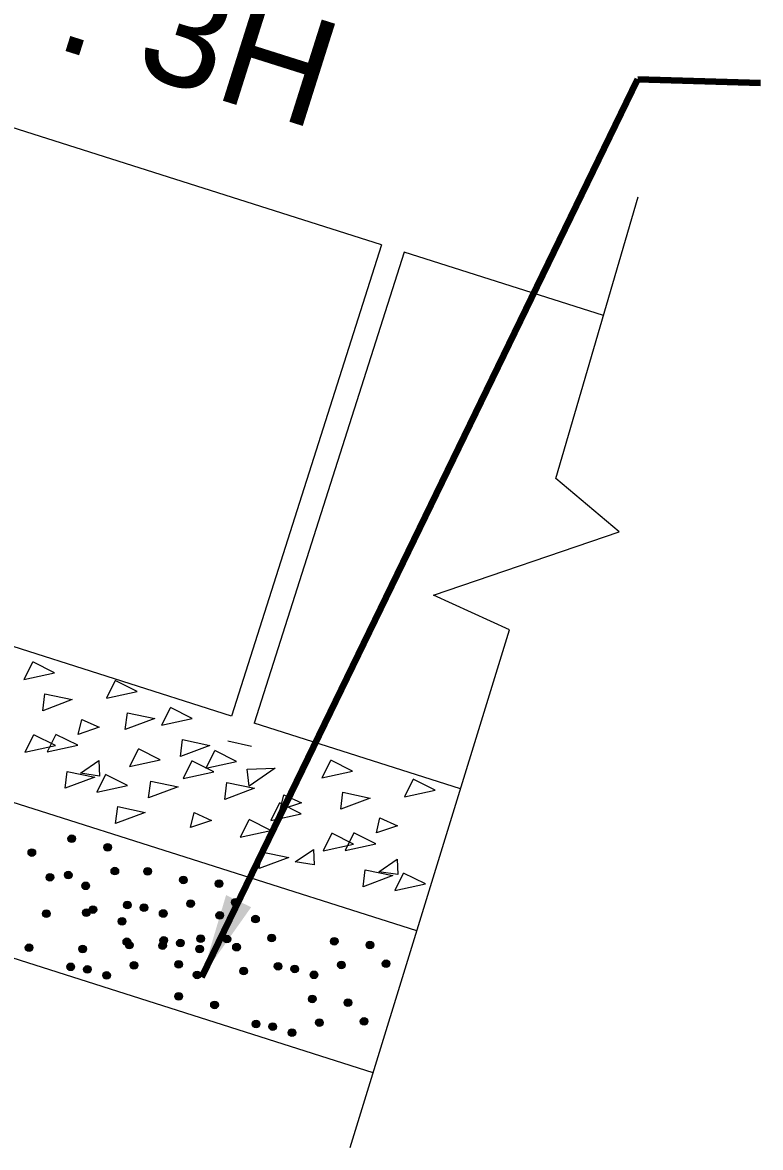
# Model space of a CAD drawing. Header units: inches. Extents: x 15 to 141071, y -30183 to 14738.
# Drawn here: x 140911.55 to 140917.65, y -18888.17 to -18878.85 of the extents above; entities that cross this region are included whole.
import ezdxf

# ---------------------------------------------------------------- set-up
doc = ezdxf.new("R2010")
doc.units = ezdxf.units.IN
doc.header["$MEASUREMENT"] = 0
doc.layers.add('LINE', color=7, linetype='Continuous')
doc.styles.get("Standard").update_dxf_attribs({"font": 'arial.ttf'})
doc.dimstyles.get("Standard").update_dxf_attribs({"dimtxt": 0.18, "dimasz": 0.18, "dimexe": 0.18, "dimexo": 0.0625, "dimgap": 0.09, "dimtad": 0, "dimtih": 1, "dimtoh": 1, "dimdec": 4, "dimzin": 0, "dimdsep": 46, "dimtxsty": 'Standard', "dimcen": 0.09, "dimadec": 0, "dimazin": 0, "dimtfac": 1, "dimtdec": 4, "dimtofl": 0, "dimtmove": 0, "dimatfit": 3, "dimfxl": 1, "dimtolj": 1, "dimtzin": 0, "dimarcsym": 0})

msp = doc.modelspace()

# ---------------------------------------------------------------- hatches: boundary and pattern name
at = {"layer": 'LINE', "lineweight": 20, "ltscale": 0.5}
for points in [[(140911.982915, -18885.621447, -1), (140911.92336, -18885.600172, -1)], [(140911.982915, -18885.621447, -1), (140911.92336, -18885.600172, -1)], [(140912.279627, -18885.692331, -1), (140912.220072, -18885.671055, -1)], [(140912.279627, -18885.692331, -1), (140912.220072, -18885.671055, -1)], [(140911.653947, -18885.722386, -1), (140911.590872, -18885.72697, -1)], [(140911.653947, -18885.722386, -1), (140911.590872, -18885.72697, -1)], [(140911.801322, -18885.940013, -1), (140911.741768, -18885.918738, -1)], [(140911.801322, -18885.940013, -1), (140911.741768, -18885.918738, -1)], [(140911.953467, -18885.921758, -1), (140911.893912, -18885.900482, -1)], [(140911.953467, -18885.921758, -1), (140911.893912, -18885.900482, -1)], [(140912.339014, -18885.888535, -1), (140912.279459, -18885.867259, -1)], [(140912.339014, -18885.888535, -1), (140912.279459, -18885.867259, -1)], [(140912.609836, -18885.890524, -1), (140912.550281, -18885.869248, -1)], [(140912.609836, -18885.890524, -1), (140912.550281, -18885.869248, -1)], [(140912.906548, -18885.961407, -1), (140912.846994, -18885.940131, -1)], [(140912.906548, -18885.961407, -1), (140912.846994, -18885.940131, -1)], [(140912.098035, -18886.010897, -1), (140912.03848, -18885.989621, -1)], [(140912.098035, -18886.010897, -1), (140912.03848, -18885.989621, -1)], [(140913.203982, -18885.979732, -1), (140913.140907, -18885.984316, -1)], [(140913.203982, -18885.979732, -1), (140913.140907, -18885.984316, -1)], [(140912.965935, -18886.157611, -1), (140912.90638, -18886.136335, -1)], [(140912.965935, -18886.157611, -1), (140912.90638, -18886.136335, -1)], [(140913.337537, -18886.13525, -1), (140913.274463, -18886.139834, -1)], [(140913.337537, -18886.13525, -1), (140913.274463, -18886.139834, -1)], [(140911.771874, -18886.240324, -1), (140911.712319, -18886.219048, -1)], [(140911.771874, -18886.240324, -1), (140911.712319, -18886.219048, -1)], [(140912.102513, -18886.233979, -1), (140912.042958, -18886.212703, -1)], [(140912.102513, -18886.233979, -1), (140912.042958, -18886.212703, -1)], [(140912.157421, -18886.207101, -1), (140912.097867, -18886.185825, -1)], [(140912.157421, -18886.207101, -1), (140912.097867, -18886.185825, -1)], [(140912.442535, -18886.169085, -1), (140912.38298, -18886.147809, -1)], [(140912.442535, -18886.169085, -1), (140912.38298, -18886.147809, -1)], [(140912.580388, -18886.190834, -1), (140912.520833, -18886.169558, -1)], [(140912.580388, -18886.190834, -1), (140912.520833, -18886.169558, -1)], [(140912.739248, -18886.239968, -1), (140912.679693, -18886.218692, -1)], [(140912.739248, -18886.239968, -1), (140912.679693, -18886.218692, -1)], [(140912.399225, -18886.304862, -1), (140912.339671, -18886.283586, -1)], [(140912.399225, -18886.304862, -1), (140912.339671, -18886.283586, -1)], [(140913.207739, -18886.255372, -1), (140913.148185, -18886.234096, -1)], [(140913.207739, -18886.255372, -1), (140913.148185, -18886.234096, -1)], [(140913.505173, -18886.273697, -1), (140913.442098, -18886.278281, -1)], [(140913.505173, -18886.273697, -1), (140913.442098, -18886.278281, -1)], [(140911.629827, -18886.523225, -1), (140911.570272, -18886.501949, -1)], [(140911.629827, -18886.523225, -1), (140911.570272, -18886.501949, -1)], [(140912.438341, -18886.473735, -1), (140912.378786, -18886.452459, -1)], [(140912.438341, -18886.473735, -1), (140912.378786, -18886.452459, -1)], [(140912.458612, -18886.501066, -1), (140912.399057, -18886.47979, -1)], [(140912.458612, -18886.501066, -1), (140912.399057, -18886.47979, -1)], [(140912.735774, -18886.49206, -1), (140912.672699, -18886.496644, -1)], [(140912.735774, -18886.49206, -1), (140912.672699, -18886.496644, -1)], [(140912.743726, -18886.46305, -1), (140912.684171, -18886.441774, -1)], [(140912.743726, -18886.46305, -1), (140912.684171, -18886.441774, -1)], [(140912.881579, -18886.484799, -1), (140912.822024, -18886.463523, -1)], [(140912.881579, -18886.484799, -1), (140912.822024, -18886.463523, -1)], [(140913.049534, -18886.447803, -1), (140912.989979, -18886.426527, -1)], [(140913.049534, -18886.447803, -1), (140912.989979, -18886.426527, -1)], [(140913.267126, -18886.451576, -1), (140913.207571, -18886.430301, -1)], [(140913.267126, -18886.451576, -1), (140913.207571, -18886.430301, -1)], [(140913.346246, -18886.518686, -1), (140913.286692, -18886.497411, -1)], [(140913.346246, -18886.518686, -1), (140913.286692, -18886.497411, -1)], [(140913.638728, -18886.429215, -1), (140913.575653, -18886.433799, -1)], [(140913.638728, -18886.429215, -1), (140913.575653, -18886.433799, -1)], [(140914.15476, -18886.469197, -1), (140914.095206, -18886.447921, -1)], [(140914.15476, -18886.469197, -1), (140914.095206, -18886.447921, -1)], [(140914.452194, -18886.487522, -1), (140914.389119, -18886.492105, -1)], [(140914.452194, -18886.487522, -1), (140914.389119, -18886.492105, -1)], [(140912.073065, -18886.534289, -1), (140912.01351, -18886.513013, -1)], [(140912.073065, -18886.534289, -1), (140912.01351, -18886.513013, -1)], [(140913.040438, -18886.533933, -1), (140912.980884, -18886.512657, -1)], [(140913.040438, -18886.533933, -1), (140912.980884, -18886.512657, -1)], [(140911.974327, -18886.681412, -1), (140911.914773, -18886.660137, -1)], [(140911.974327, -18886.681412, -1), (140911.914773, -18886.660137, -1)], [(140912.11218, -18886.703162, -1), (140912.052625, -18886.681886, -1)], [(140912.11218, -18886.703162, -1), (140912.052625, -18886.681886, -1)], [(140912.497727, -18886.669939, -1), (140912.438172, -18886.648663, -1)], [(140912.497727, -18886.669939, -1), (140912.438172, -18886.648663, -1)], [(140912.869329, -18886.647578, -1), (140912.806255, -18886.652162, -1)], [(140912.869329, -18886.647578, -1), (140912.806255, -18886.652162, -1)], [(140913.405633, -18886.714891, -1), (140913.346078, -18886.693615, -1)], [(140913.405633, -18886.714891, -1), (140913.346078, -18886.693615, -1)], [(140913.690747, -18886.676874, -1), (140913.631192, -18886.655598, -1)], [(140913.690747, -18886.676874, -1), (140913.631192, -18886.655598, -1)], [(140913.8286, -18886.698624, -1), (140913.769045, -18886.677348, -1)], [(140913.8286, -18886.698624, -1), (140913.769045, -18886.677348, -1)], [(140914.214147, -18886.665401, -1), (140914.154592, -18886.644125, -1)], [(140914.214147, -18886.665401, -1), (140914.154592, -18886.644125, -1)], [(140914.585749, -18886.64304, -1), (140914.522674, -18886.647623, -1)], [(140914.585749, -18886.64304, -1), (140914.522674, -18886.647623, -1)], [(140912.27104, -18886.752296, -1), (140912.211485, -18886.73102, -1)], [(140912.27104, -18886.752296, -1), (140912.211485, -18886.73102, -1)], [(140913.020086, -18886.748113, -1), (140912.960531, -18886.726838, -1)], [(140913.020086, -18886.748113, -1), (140912.960531, -18886.726838, -1)], [(140913.987459, -18886.747758, -1), (140913.927905, -18886.726482, -1)], [(140913.987459, -18886.747758, -1), (140913.927905, -18886.726482, -1)], [(140912.867449, -18886.925638, -1), (140912.807894, -18886.904363, -1)], [(140912.867449, -18886.925638, -1), (140912.807894, -18886.904363, -1)], [(140913.164161, -18886.996522, -1), (140913.104607, -18886.975246, -1)], [(140913.164161, -18886.996522, -1), (140913.104607, -18886.975246, -1)], [(140913.972675, -18886.947032, -1), (140913.91312, -18886.925756, -1)], [(140913.972675, -18886.947032, -1), (140913.91312, -18886.925756, -1)], [(140914.270109, -18886.965357, -1), (140914.207034, -18886.969941, -1)], [(140914.270109, -18886.965357, -1), (140914.207034, -18886.969941, -1)], [(140913.508662, -18887.15471, -1), (140913.449107, -18887.133434, -1)], [(140913.508662, -18887.15471, -1), (140913.449107, -18887.133434, -1)], [(140913.646515, -18887.176459, -1), (140913.58696, -18887.155183, -1)], [(140913.646515, -18887.176459, -1), (140913.58696, -18887.155183, -1)], [(140914.032062, -18887.143236, -1), (140913.972507, -18887.12196, -1)], [(140914.032062, -18887.143236, -1), (140913.972507, -18887.12196, -1)], [(140914.403664, -18887.120875, -1), (140914.340589, -18887.125459, -1)], [(140914.403664, -18887.120875, -1), (140914.340589, -18887.125459, -1)], [(140913.805374, -18887.225593, -1), (140913.74582, -18887.204317, -1)], [(140913.805374, -18887.225593, -1), (140913.74582, -18887.204317, -1)]]:
    msp.add_hatch(color=7, dxfattribs=at).paths.add_polyline_path(points)

# ---------------------------------------------------------------- linework, layer by layer
at = {"layer": 'LINE', "color": 7, "lineweight": 20, "ltscale": 0.5}
for p, q in [((140914.515944, -18880.692759), (140908.796928, -18878.87362)), ((140914.515944, -18880.692759), (140908.796928, -18878.87362)), ((140914.515944, -18880.692759), (140913.274766, -18884.59478)), ((140914.515944, -18880.692759), (140913.274766, -18884.59478)), ((140914.704072, -18880.752599), (140913.462894, -18884.654621)), ((140914.704072, -18880.752599), (140913.462894, -18884.654621)), ((140916.354398, -18881.277545), (140914.704072, -18880.752599)), ((140916.354398, -18881.277545), (140914.704072, -18880.752599)), ((140914.808229, -18886.372549), (140897.826953, -18880.971045)), ((140914.808229, -18886.372549), (140897.826953, -18880.971045)), ((140914.446861, -18887.547598), (140897.465586, -18882.146095)), ((140914.446861, -18887.547598), (140897.465586, -18882.146095)), ((140913.274766, -18884.59478), (140907.55575, -18882.775642)), ((140913.274766, -18884.59478), (140907.55575, -18882.775642)), ((140911.626617, -18884.149935), (140911.555863, -18884.290607)), ((140911.626617, -18884.149935), (140911.555863, -18884.290607)), ((140911.809436, -18884.235235), (140911.629288, -18884.144625)), ((140911.809436, -18884.235235), (140911.629288, -18884.144625)), ((140911.555863, -18884.290607), (140911.809436, -18884.235235)), ((140911.555863, -18884.290607), (140911.809436, -18884.235235)), ((140912.310027, -18884.306416), (140912.239273, -18884.447088)), ((140912.310027, -18884.306416), (140912.239273, -18884.447088)), ((140912.492847, -18884.391716), (140912.312698, -18884.301106)), ((140912.492847, -18884.391716), (140912.312698, -18884.301106)), ((140911.712081, -18884.550013), (140911.729907, -18884.410196)), ((140911.712081, -18884.550013), (140911.729907, -18884.410196)), ((140911.729907, -18884.410196), (140911.956861, -18884.457736)), ((140911.729907, -18884.410196), (140911.956861, -18884.457736)), ((140912.239273, -18884.447088), (140912.492847, -18884.391716)), ((140912.239273, -18884.447088), (140912.492847, -18884.391716)), ((140911.956861, -18884.457736), (140911.712081, -18884.550013)), ((140911.956861, -18884.457736), (140911.712081, -18884.550013)), ((140912.766566, -18884.52923), (140912.695812, -18884.669902)), ((140912.766566, -18884.52923), (140912.695812, -18884.669902)), ((140912.949385, -18884.61453), (140912.769237, -18884.52392)), ((140912.949385, -18884.61453), (140912.769237, -18884.52392)), ((140912.006886, -18884.747201), (140912.036063, -18884.622174)), ((140912.006886, -18884.747201), (140912.036063, -18884.622174)), ((140912.036063, -18884.622174), (140912.180998, -18884.687482)), ((140912.036063, -18884.622174), (140912.180998, -18884.687482)), ((140912.395491, -18884.706493), (140912.413317, -18884.566677)), ((140912.395491, -18884.706493), (140912.413317, -18884.566677)), ((140912.640271, -18884.614217), (140912.395491, -18884.706493)), ((140912.640271, -18884.614217), (140912.395491, -18884.706493)), ((140912.413317, -18884.566677), (140912.640271, -18884.614217)), ((140912.413317, -18884.566677), (140912.640271, -18884.614217)), ((140912.695812, -18884.669902), (140912.949385, -18884.61453)), ((140912.695812, -18884.669902), (140912.949385, -18884.61453)), ((140912.180998, -18884.687482), (140912.006886, -18884.747201)), ((140912.180998, -18884.687482), (140912.006886, -18884.747201)), ((140915.169596, -18885.197499), (140913.462894, -18884.654621)), ((140915.169596, -18885.197499), (140913.462894, -18884.654621)), ((140911.636389, -18884.753829), (140911.565635, -18884.894501)), ((140911.636389, -18884.753829), (140911.565635, -18884.894501)), ((140911.819209, -18884.839129), (140911.63906, -18884.748519)), ((140911.819209, -18884.839129), (140911.63906, -18884.748519)), ((140911.81922, -18884.751329), (140911.748466, -18884.892001)), ((140911.81922, -18884.751329), (140911.748466, -18884.892001)), ((140912.00204, -18884.836629), (140911.821891, -18884.746019)), ((140912.00204, -18884.836629), (140911.821891, -18884.746019)), ((140912.85203, -18884.929308), (140912.869856, -18884.789492)), ((140912.85203, -18884.929308), (140912.869856, -18884.789492)), ((140912.869856, -18884.789492), (140913.09681, -18884.837032)), ((140912.869856, -18884.789492), (140913.09681, -18884.837032)), ((140913.441244, -18884.846098), (140913.244642, -18884.80125)), ((140913.441244, -18884.846098), (140913.244642, -18884.80125)), ((140911.565635, -18884.894501), (140911.819209, -18884.839129)), ((140911.565635, -18884.894501), (140911.819209, -18884.839129)), ((140911.748466, -18884.892001), (140912.00204, -18884.836629)), ((140911.748466, -18884.892001), (140912.00204, -18884.836629)), ((140912.502737, -18884.872186), (140912.431983, -18885.012858)), ((140912.502737, -18884.872186), (140912.431983, -18885.012858)), ((140912.685556, -18884.957486), (140912.505408, -18884.866876)), ((140912.685556, -18884.957486), (140912.505408, -18884.866876)), ((140913.09681, -18884.837032), (140912.85203, -18884.929308)), ((140913.09681, -18884.837032), (140912.85203, -18884.929308)), ((140913.134397, -18884.884358), (140913.063642, -18885.02503)), ((140913.134397, -18884.884358), (140913.063642, -18885.02503)), ((140913.317216, -18884.969659), (140913.137068, -18884.879048)), ((140913.317216, -18884.969659), (140913.137068, -18884.879048)), ((140912.026473, -18885.067818), (140912.178124, -18884.963495)), ((140912.026473, -18885.067818), (140912.178124, -18884.963495)), ((140912.178124, -18884.963495), (140912.183628, -18885.091763)), ((140912.178124, -18884.963495), (140912.183628, -18885.091763)), ((140912.431983, -18885.012858), (140912.685556, -18884.957486)), ((140912.431983, -18885.012858), (140912.685556, -18884.957486)), ((140912.944886, -18884.970164), (140912.874132, -18885.110836)), ((140912.944886, -18884.970164), (140912.874132, -18885.110836)), ((140913.127706, -18885.055465), (140912.947557, -18884.964854)), ((140913.127706, -18885.055465), (140912.947557, -18884.964854)), ((140913.063642, -18885.02503), (140913.317216, -18884.969659)), ((140913.063642, -18885.02503), (140913.317216, -18884.969659)), ((140914.093443, -18884.965187), (140914.022689, -18885.105859)), ((140914.093443, -18884.965187), (140914.022689, -18885.105859)), ((140914.276263, -18885.050487), (140914.096114, -18884.959877)), ((140914.276263, -18885.050487), (140914.096114, -18884.959877)), ((140911.897754, -18885.191971), (140911.91558, -18885.052155)), ((140911.897754, -18885.191971), (140911.91558, -18885.052155)), ((140911.91558, -18885.052155), (140912.142534, -18885.099695)), ((140911.91558, -18885.052155), (140912.142534, -18885.099695)), ((140912.183628, -18885.091763), (140912.026473, -18885.067818)), ((140912.183628, -18885.091763), (140912.026473, -18885.067818)), ((140912.230148, -18885.084041), (140912.159393, -18885.224713)), ((140912.230148, -18885.084041), (140912.159393, -18885.224713)), ((140912.412967, -18885.169342), (140912.232818, -18885.078731)), ((140912.412967, -18885.169342), (140912.232818, -18885.078731)), ((140912.874132, -18885.110836), (140913.127706, -18885.055465)), ((140912.874132, -18885.110836), (140913.127706, -18885.055465)), ((140913.405913, -18885.035011), (140913.637648, -18885.026836)), ((140913.405913, -18885.035011), (140913.637648, -18885.026836)), ((140913.422076, -18885.175029), (140913.405913, -18885.035011)), ((140913.422076, -18885.175029), (140913.405913, -18885.035011)), ((140913.637648, -18885.026836), (140913.422076, -18885.175029)), ((140913.637648, -18885.026836), (140913.422076, -18885.175029)), ((140914.022689, -18885.105859), (140914.276263, -18885.050487)), ((140914.022689, -18885.105859), (140914.276263, -18885.050487)), ((140912.142534, -18885.099695), (140911.897754, -18885.191971)), ((140912.142534, -18885.099695), (140911.897754, -18885.191971)), ((140912.159393, -18885.224713), (140912.412967, -18885.169342)), ((140912.159393, -18885.224713), (140912.412967, -18885.169342)), ((140912.588201, -18885.272264), (140912.606027, -18885.132448)), ((140912.588201, -18885.272264), (140912.606027, -18885.132448)), ((140912.832981, -18885.179988), (140912.588201, -18885.272264)), ((140912.832981, -18885.179988), (140912.588201, -18885.272264)), ((140912.606027, -18885.132448), (140912.832981, -18885.179988)), ((140912.606027, -18885.132448), (140912.832981, -18885.179988)), ((140913.219861, -18885.284436), (140913.237687, -18885.14462)), ((140913.219861, -18885.284436), (140913.237687, -18885.14462)), ((140913.237687, -18885.14462), (140913.464641, -18885.19216)), ((140913.237687, -18885.14462), (140913.464641, -18885.19216)), ((140914.776854, -18885.121668), (140914.706099, -18885.26234)), ((140914.776854, -18885.121668), (140914.706099, -18885.26234)), ((140914.959673, -18885.206968), (140914.779524, -18885.116358)), ((140914.959673, -18885.206968), (140914.779524, -18885.116358)), ((140913.464641, -18885.19216), (140913.219861, -18885.284436)), ((140913.464641, -18885.19216), (140913.219861, -18885.284436)), ((140913.679078, -18885.372069), (140913.708255, -18885.247042)), ((140913.679078, -18885.372069), (140913.708255, -18885.247042)), ((140913.708255, -18885.247042), (140913.85319, -18885.31235)), ((140913.708255, -18885.247042), (140913.85319, -18885.31235)), ((140914.178907, -18885.365265), (140914.196734, -18885.225449)), ((140914.178907, -18885.365265), (140914.196734, -18885.225449)), ((140914.423687, -18885.272988), (140914.178907, -18885.365265)), ((140914.423687, -18885.272988), (140914.178907, -18885.365265)), ((140914.196734, -18885.225449), (140914.423687, -18885.272988)), ((140914.196734, -18885.225449), (140914.423687, -18885.272988)), ((140914.706099, -18885.26234), (140914.959673, -18885.206968)), ((140914.706099, -18885.26234), (140914.959673, -18885.206968)), ((140912.315612, -18885.484119), (140912.333438, -18885.344303)), ((140912.315612, -18885.484119), (140912.333438, -18885.344303)), ((140912.333438, -18885.344303), (140912.560391, -18885.391843)), ((140912.333438, -18885.344303), (140912.560391, -18885.391843)), ((140913.669963, -18885.317375), (140913.599208, -18885.458047)), ((140913.669963, -18885.317375), (140913.599208, -18885.458047)), ((140913.852782, -18885.402675), (140913.672633, -18885.312065)), ((140913.852782, -18885.402675), (140913.672633, -18885.312065)), ((140913.85319, -18885.31235), (140913.679078, -18885.372069)), ((140913.85319, -18885.31235), (140913.679078, -18885.372069)), ((140912.560391, -18885.391843), (140912.315612, -18885.484119)), ((140912.560391, -18885.391843), (140912.315612, -18885.484119)), ((140912.935419, -18885.517869), (140912.964595, -18885.392842)), ((140912.935419, -18885.517869), (140912.964595, -18885.392842)), ((140913.10953, -18885.45815), (140912.935419, -18885.517869)), ((140913.10953, -18885.45815), (140912.935419, -18885.517869)), ((140912.964595, -18885.392842), (140913.10953, -18885.45815)), ((140912.964595, -18885.392842), (140913.10953, -18885.45815)), ((140913.418692, -18885.457475), (140913.347937, -18885.598147)), ((140913.418692, -18885.457475), (140913.347937, -18885.598147)), ((140913.601511, -18885.542775), (140913.421363, -18885.452165)), ((140913.601511, -18885.542775), (140913.421363, -18885.452165)), ((140913.599208, -18885.458047), (140913.852782, -18885.402675)), ((140913.599208, -18885.458047), (140913.852782, -18885.402675)), ((140914.473712, -18885.562453), (140914.502889, -18885.437426)), ((140914.473712, -18885.562453), (140914.502889, -18885.437426)), ((140914.502889, -18885.437426), (140914.647824, -18885.502734)), ((140914.502889, -18885.437426), (140914.647824, -18885.502734)), ((140913.347937, -18885.598147), (140913.601511, -18885.542775)), ((140913.347937, -18885.598147), (140913.601511, -18885.542775)), ((140914.647824, -18885.502734), (140914.473712, -18885.562453)), ((140914.647824, -18885.502734), (140914.473712, -18885.562453)), ((140914.103216, -18885.569081), (140914.032461, -18885.709753)), ((140914.103216, -18885.569081), (140914.032461, -18885.709753)), ((140914.286035, -18885.654382), (140914.105886, -18885.563771)), ((140914.286035, -18885.654382), (140914.105886, -18885.563771)), ((140914.286047, -18885.566581), (140914.215292, -18885.707253)), ((140914.286047, -18885.566581), (140914.215292, -18885.707253)), ((140914.468866, -18885.651881), (140914.288717, -18885.561271)), ((140914.468866, -18885.651881), (140914.288717, -18885.561271)), ((140913.504156, -18885.857553), (140913.521982, -18885.717737)), ((140913.504156, -18885.857553), (140913.521982, -18885.717737)), ((140913.521982, -18885.717737), (140913.748936, -18885.765276)), ((140913.521982, -18885.717737), (140913.748936, -18885.765276)), ((140913.802852, -18885.802777), (140913.954503, -18885.698455)), ((140913.802852, -18885.802777), (140913.954503, -18885.698455)), ((140913.954503, -18885.698455), (140913.960008, -18885.826723)), ((140913.954503, -18885.698455), (140913.960008, -18885.826723)), ((140914.032461, -18885.709753), (140914.286035, -18885.654382)), ((140914.032461, -18885.709753), (140914.286035, -18885.654382)), ((140914.215292, -18885.707253), (140914.468866, -18885.651881)), ((140914.215292, -18885.707253), (140914.468866, -18885.651881)), ((140913.748936, -18885.765276), (140913.504156, -18885.857553)), ((140913.748936, -18885.765276), (140913.504156, -18885.857553)), ((140913.960008, -18885.826723), (140913.802852, -18885.802777)), ((140913.960008, -18885.826723), (140913.802852, -18885.802777)), ((140914.493299, -18885.88307), (140914.64495, -18885.778747)), ((140914.493299, -18885.88307), (140914.64495, -18885.778747)), ((140914.64495, -18885.778747), (140914.650455, -18885.907016)), ((140914.64495, -18885.778747), (140914.650455, -18885.907016)), ((140914.36458, -18886.007223), (140914.382407, -18885.867407)), ((140914.36458, -18886.007223), (140914.382407, -18885.867407)), ((140914.60936, -18885.914947), (140914.36458, -18886.007223)), ((140914.60936, -18885.914947), (140914.36458, -18886.007223)), ((140914.382407, -18885.867407), (140914.60936, -18885.914947)), ((140914.382407, -18885.867407), (140914.60936, -18885.914947)), ((140914.650455, -18885.907016), (140914.493299, -18885.88307)), ((140914.650455, -18885.907016), (140914.493299, -18885.88307)), ((140914.696974, -18885.899294), (140914.626219, -18886.039966)), ((140914.696974, -18885.899294), (140914.626219, -18886.039966)), ((140914.879793, -18885.984594), (140914.699645, -18885.893984)), ((140914.879793, -18885.984594), (140914.699645, -18885.893984)), ((140914.626219, -18886.039966), (140914.879793, -18885.984594)), ((140914.626219, -18886.039966), (140914.879793, -18885.984594))]:
    msp.add_line(p, q, dxfattribs=at)
msp.add_lwpolyline([(140914.256428, -18888.166828), (140915.574881, -18883.879642), (140914.945928, -18883.594045), (140916.483675, -18883.067919), (140915.96024, -18882.626579), (140916.641699, -18880.29424)], dxfattribs=at)
msp.add_lwpolyline([(140914.256428, -18888.166828), (140915.574881, -18883.879642), (140914.945928, -18883.594045), (140916.483675, -18883.067919), (140915.96024, -18882.626579), (140916.641699, -18880.29424)], dxfattribs=at)
for centre in [(140911.953138, -18885.610809), (140911.953138, -18885.610809), (140912.24985, -18885.681693), (140912.24985, -18885.681693), (140911.62241, -18885.724678), (140911.62241, -18885.724678), (140911.771545, -18885.929376), (140911.771545, -18885.929376), (140911.923689, -18885.91112), (140911.923689, -18885.91112), (140912.309237, -18885.877897), (140912.309237, -18885.877897), (140912.580059, -18885.879886), (140912.580059, -18885.879886), (140912.876771, -18885.950769), (140912.876771, -18885.950769), (140912.068257, -18886.000259), (140912.068257, -18886.000259), (140913.172444, -18885.982024), (140913.172444, -18885.982024), (140912.936158, -18886.146973), (140912.936158, -18886.146973), (140913.306, -18886.137542), (140913.306, -18886.137542), (140911.742097, -18886.229686), (140911.742097, -18886.229686), (140912.072736, -18886.223341), (140912.072736, -18886.223341), (140912.127644, -18886.196463), (140912.127644, -18886.196463), (140912.412758, -18886.158447), (140912.412758, -18886.158447), (140912.55061, -18886.180196), (140912.55061, -18886.180196), (140912.70947, -18886.22933), (140912.70947, -18886.22933), (140912.369448, -18886.294224), (140912.369448, -18886.294224), (140913.177962, -18886.244734), (140913.177962, -18886.244734), (140913.473635, -18886.275989), (140913.473635, -18886.275989), (140911.600049, -18886.512587), (140911.600049, -18886.512587), (140912.408563, -18886.463097), (140912.408563, -18886.463097), (140912.428835, -18886.490428), (140912.428835, -18886.490428), (140912.704236, -18886.494352), (140912.704236, -18886.494352), (140912.713949, -18886.452412), (140912.713949, -18886.452412), (140912.851801, -18886.474161), (140912.851801, -18886.474161), (140913.019757, -18886.437165), (140913.019757, -18886.437165), (140913.237349, -18886.440938), (140913.237349, -18886.440938), (140913.316469, -18886.508049), (140913.316469, -18886.508049), (140913.607191, -18886.431507), (140913.607191, -18886.431507), (140914.124983, -18886.458559), (140914.124983, -18886.458559), (140914.420656, -18886.489814), (140914.420656, -18886.489814), (140912.043287, -18886.523651), (140912.043287, -18886.523651), (140913.010661, -18886.523295), (140913.010661, -18886.523295), (140911.94455, -18886.670774), (140911.94455, -18886.670774), (140912.082402, -18886.692524), (140912.082402, -18886.692524), (140912.46795, -18886.659301), (140912.46795, -18886.659301), (140912.837792, -18886.64987), (140912.837792, -18886.64987), (140913.375856, -18886.704253), (140913.375856, -18886.704253), (140913.66097, -18886.666236), (140913.66097, -18886.666236), (140913.798822, -18886.687986), (140913.798822, -18886.687986), (140914.18437, -18886.654763), (140914.18437, -18886.654763), (140914.554212, -18886.645332), (140914.554212, -18886.645332), (140912.241262, -18886.741658), (140912.241262, -18886.741658), (140912.990308, -18886.737476), (140912.990308, -18886.737476), (140913.957682, -18886.73712), (140913.957682, -18886.73712), (140912.837672, -18886.915001), (140912.837672, -18886.915001), (140913.134384, -18886.985884), (140913.134384, -18886.985884), (140913.942898, -18886.936394), (140913.942898, -18886.936394), (140914.238571, -18886.967649), (140914.238571, -18886.967649), (140913.478885, -18887.144072), (140913.478885, -18887.144072), (140913.616737, -18887.165821), (140913.616737, -18887.165821), (140914.002285, -18887.132598), (140914.002285, -18887.132598), (140914.372127, -18887.123167), (140914.372127, -18887.123167), (140913.775597, -18887.214955), (140913.775597, -18887.214955)]:
    msp.add_circle(centre, 0.031621, dxfattribs=at)

# ---------------------------------------------------------------- texts
at = {"layer": 'LINE', "color": 7, "lineweight": 20, "ltscale": 0.5, "insert": (140910.2865, -18877.646429), "char_height": 0.8874744, "width": 9.3037617, "attachment_point": 1, "rotation": 342.4607994}
msp.add_mtext('1V : 3H', dxfattribs=at)
msp.add_mtext('1V : 3H', dxfattribs=at)

# ---------------------------------------------------------------- leaders
at = {"layer": 'LINE', "color": 7, "lineweight": 20, "ltscale": 0.5}
msp.add_leader([(140913.028127, -18886.756722), (140916.637665, -18879.320363), (140917.653277, -18879.352245)], dimstyle='Standard', override={"dimtxt": 0.9, "dimasz": 0.7, "dimclrd": 7, "dimclre": 7, "dimclrt": 7, "dimlwd": 65535, "dimlwe": 65535}, dxfattribs=at)
msp.add_leader([(140913.028127, -18886.756722), (140916.637665, -18879.320363), (140917.653277, -18879.352245)], dimstyle='Standard', override={"dimtxt": 0.9, "dimasz": 0.7, "dimclrd": 7, "dimclre": 7, "dimclrt": 7, "dimlwd": 65535, "dimlwe": 65535}, dxfattribs=at)

doc.saveas('drawing.dxf')
